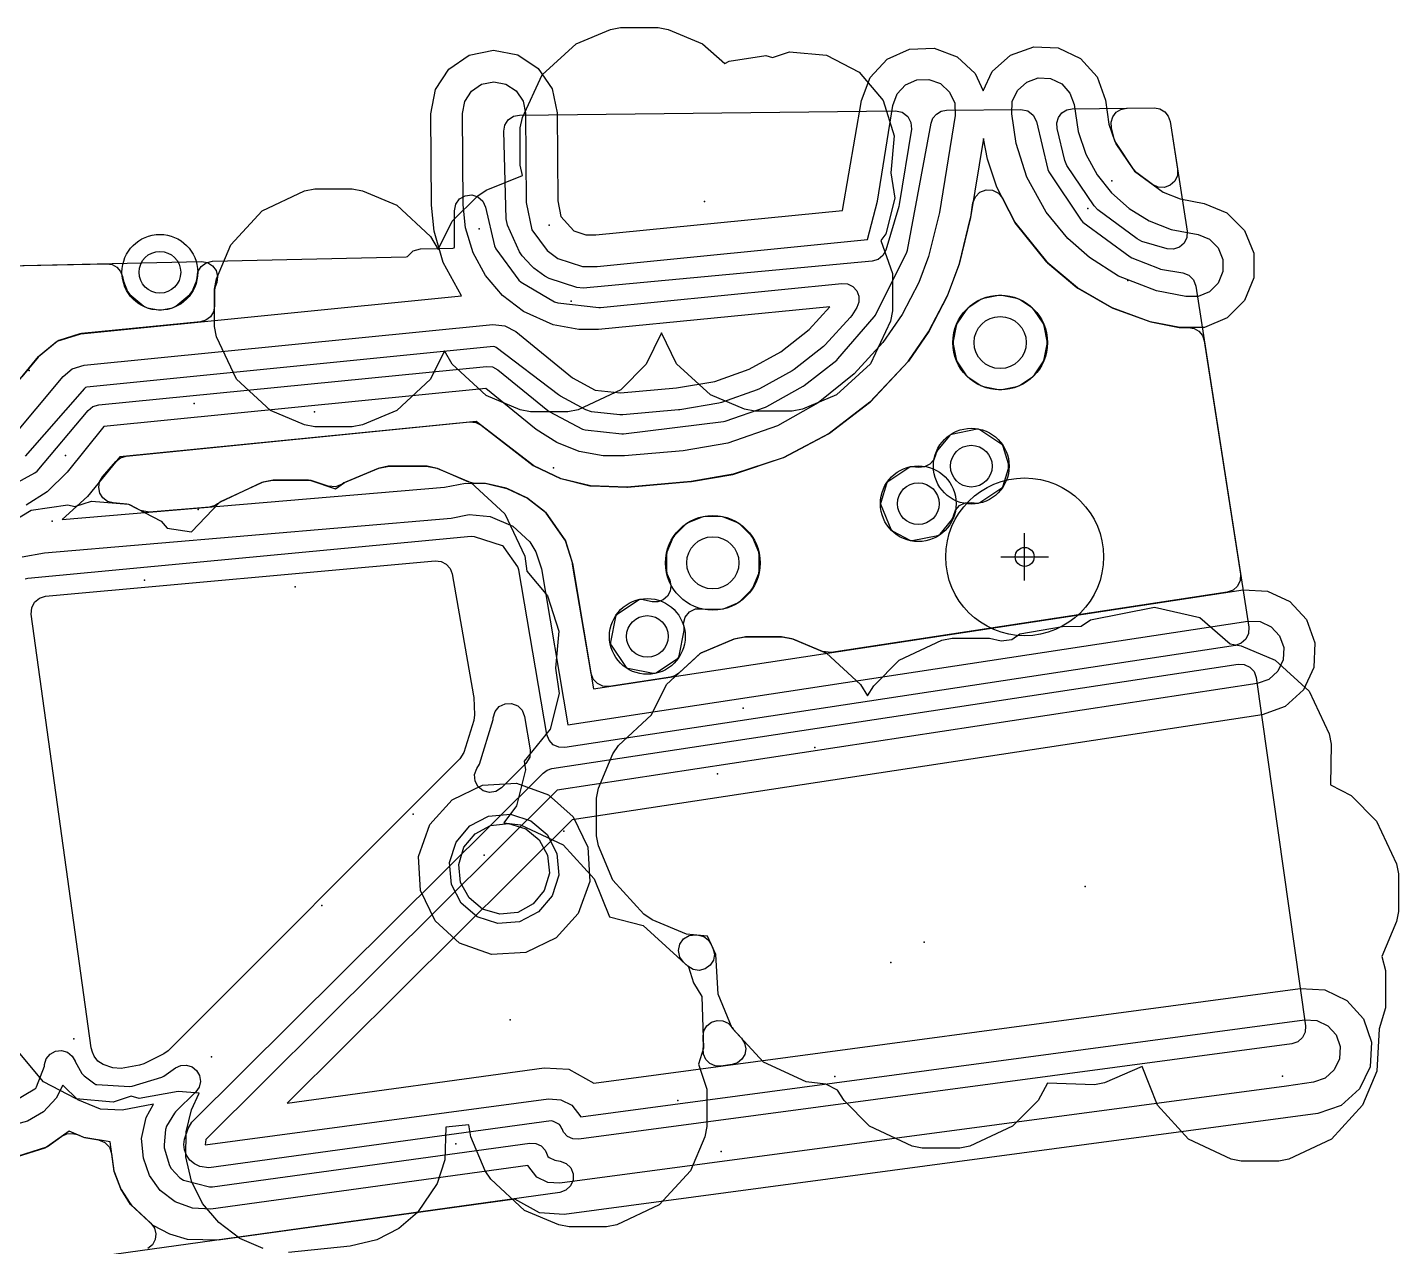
# Model space of a CAD drawing. Header units: metres. Extents: x 17722 to 17999, y 13535 to 15917.
# Drawn here: x 17870.91 to 17914.34, y 14155.43 to 14194.04 of the extents above; entities that cross this region are included whole.
import ezdxf

# ---------------------------------------------------------------- set-up
doc = ezdxf.new("R2010")
doc.units = ezdxf.units.M
for name, color, linetype in [('AI_GREENING_ALLOWED_ZONE', 4, 'Continuous'), ('AI_GREENING_EXCLUSIONS', 1, 'Continuous'), ('AI_GREENING_LAWN', 82, 'Continuous'), ('AI_GREENING_REJECTED', 6, 'Continuous'), ('AI_GREENING_SHRUBS', 92, 'Continuous'), ('AI_GREENING_TREES', 3, 'Continuous')]:
    doc.layers.add(name, color=color, linetype=linetype)

# ---------------------------------------------------------------- blocks, each defined once
blk = doc.blocks.new('AI_TREE')
for p, q in [((0, -0.3), (0, 0.3)), ((-0.3, 0), (0.3, 0))]:
    blk.add_line(p, q)
for radius in [1, 0.12]:
    blk.add_circle((0, 0), radius)
blk = doc.blocks.new('AI_SHRUB')
for radius in [1, 0.55]:
    blk.add_circle((0, 0), radius)

msp = doc.modelspace()

# ---------------------------------------------------------------- linework, layer by layer
at = {"layer": 'AI_GREENING_ALLOWED_ZONE'}
for points in [[(17906.607, 14191.492), (17906.782, 14191.462), (17906.935, 14191.373), (17907.048, 14191.236), (17907.106, 14191.068), (17907.342, 14189.549), (17907.334, 14189.354), (17907.251, 14189.176), (17907.107, 14189.045), (17906.923, 14188.978), (17906.728, 14188.987), (17906.551, 14189.07), (17906.049, 14189.44), (17905.93, 14189.565), (17905.4, 14190.359), (17905.33, 14190.517), (17905.245, 14190.862), (17905.234, 14191.041), (17905.287, 14191.212), (17905.397, 14191.354), (17905.549, 14191.448), (17905.725, 14191.482), (17906.607, 14191.492)], [(17873.625, 14178.984), (17873.449, 14179.032), (17873.303, 14179.14), (17873.205, 14179.294), (17873.168, 14179.473), (17873.198, 14179.652), (17873.29, 14179.81), (17873.712, 14180.295), (17873.86, 14180.412), (17874.04, 14180.465), (17884.924, 14181.548), (17885.112, 14181.531), (17885.28, 14181.446), (17886.929, 14180.172), (17886.977, 14180.143), (17887.799, 14179.76), (17887.844, 14179.745), (17888.725, 14179.526), (17888.776, 14179.519), (17889.892, 14179.48), (17889.923, 14179.481), (17891.922, 14179.659), (17891.942, 14179.661), (17893.251, 14179.886), (17893.288, 14179.895), (17894.83, 14180.408), (17894.868, 14180.425), (17896.283, 14181.175), (17896.317, 14181.197), (17897.582, 14182.16), (17897.613, 14182.189), (17898.803, 14183.463), (17898.826, 14183.492), (17899.45, 14184.399), (17899.466, 14184.425), (17900.037, 14185.515), (17900.049, 14185.543), (17900.423, 14186.532), (17900.432, 14186.561), (17900.784, 14188.016), (17900.788, 14188.035), (17900.861, 14188.486), (17900.936, 14188.679), (17901.083, 14188.825), (17901.276, 14188.9), (17901.483, 14188.889), (17901.668, 14188.796), (17901.799, 14188.636), (17902.19, 14187.88), (17902.217, 14187.838), (17903.188, 14186.626), (17903.222, 14186.591), (17904.15, 14185.811), (17904.186, 14185.786), (17905.247, 14185.172), (17905.287, 14185.153), (17906.46, 14184.728), (17906.497, 14184.717), (17907.39, 14184.542), (17907.439, 14184.538), (17907.69, 14184.538), (17907.864, 14184.508), (17908.016, 14184.419), (17908.128, 14184.282), (17908.186, 14184.115), (17909.333, 14176.723), (17909.325, 14176.528), (17909.242, 14176.351), (17909.098, 14176.219), (17908.914, 14176.152), (17896.367, 14174.241), (17896.099, 14174.274), (17895.166, 14174.666), (17895.119, 14174.68), (17894.845, 14174.735), (17894.796, 14174.74), (17893.658, 14174.74), (17893.609, 14174.735), (17893.335, 14174.68), (17893.288, 14174.666), (17892.267, 14174.239), (17892.195, 14174.192), (17891.544, 14173.593), (17891.421, 14173.51), (17891.28, 14173.467), (17889.332, 14173.17), (17889.139, 14173.178), (17888.964, 14173.259), (17888.832, 14173.4), (17888.764, 14173.581), (17888.18, 14177.048), (17888.172, 14177.082), (17887.96, 14177.746), (17887.928, 14177.812), (17887.346, 14178.657), (17887.293, 14178.713), (17886.772, 14179.117), (17886.725, 14179.146), (17886.123, 14179.429), (17886.074, 14179.446), (17885.476, 14179.587), (17885.425, 14179.593), (17885.083, 14179.602), (17884.897, 14179.642), (17883.899, 14180.073), (17883.849, 14180.088), (17883.577, 14180.143), (17883.528, 14180.148), (17882.39, 14180.148), (17882.341, 14180.143), (17882.067, 14180.088), (17882.02, 14180.073), (17880.984, 14179.64), (17880.937, 14179.614), (17880.88, 14179.574), (17880.665, 14179.489), (17880.436, 14179.509), (17879.896, 14179.689), (17879.818, 14179.702), (17878.695, 14179.702), (17878.646, 14179.697), (17878.377, 14179.643), (17878.321, 14179.624), (17877.043, 14179.026), (17876.932, 14178.945), (17876.927, 14178.952), (17876.854, 14178.899), (17876.681, 14178.852), (17874.766, 14178.689), (17874.494, 14178.743), (17874.155, 14178.919), (17874.062, 14178.946), (17873.625, 14178.984)], [(17891.697, 14164.433), (17891.576, 14164.6), (17891.533, 14164.803), (17891.576, 14165.005), (17891.697, 14165.173), (17891.876, 14165.277), (17892.082, 14165.3), (17892.166, 14165.292), (17892.333, 14165.245), (17892.474, 14165.145), (17892.572, 14165.002), (17892.626, 14164.885), (17892.67, 14164.696), (17892.64, 14164.504), (17892.539, 14164.339), (17892.382, 14164.224), (17892.193, 14164.178), (17892.001, 14164.207), (17891.834, 14164.307), (17891.697, 14164.433)], [(17892.313, 14162.081), (17892.341, 14162.264), (17892.434, 14162.424), (17892.578, 14162.539), (17892.755, 14162.594), (17892.94, 14162.581), (17893.107, 14162.502), (17893.234, 14162.368), (17893.268, 14162.314), (17893.533, 14162.026), (17893.629, 14161.873), (17893.665, 14161.696), (17893.635, 14161.518), (17893.544, 14161.362), (17893.403, 14161.248), (17893.231, 14161.192), (17892.879, 14161.145), (17892.697, 14161.154), (17892.53, 14161.228), (17892.401, 14161.357), (17892.327, 14161.523), (17892.317, 14161.706), (17892.324, 14161.754), (17892.313, 14162.081)]]:
    msp.add_lwpolyline(points, close=True, dxfattribs=at)
for points in [[(17870.293, 14186.487), (17876.426, 14186.628), (17876.614, 14186.596), (17876.776, 14186.495), (17876.889, 14186.342), (17876.936, 14186.156), (17876.911, 14185.967), (17876.851, 14185.793), (17876.838, 14185.713), (17876.838, 14185.216), (17876.805, 14185.036), (17876.709, 14184.88), (17876.563, 14184.77), (17876.388, 14184.718), (17872.624, 14184.344), (17872.575, 14184.334), (17871.901, 14184.123), (17871.817, 14184.078), (17871.282, 14183.635), (17871.249, 14183.602), (17870.732, 14182.977)], [(17870.601, 14158.287), (17871.476, 14158.562), (17871.546, 14158.596), (17872.005, 14158.923), (17872.159, 14158.997), (17872.329, 14159.015), (17872.495, 14158.974), (17872.665, 14158.9), (17872.723, 14158.882), (17873.167, 14158.805), (17873.361, 14158.727), (17873.506, 14158.577), (17873.577, 14158.38), (17873.652, 14157.833), (17873.666, 14157.777), (17873.858, 14157.28), (17873.88, 14157.236), (17874.161, 14156.79), (17874.202, 14156.74), (17874.822, 14156.167), (17874.934, 14156.016), (17874.982, 14155.836), (17874.96, 14155.65), (17874.872, 14155.485), (17874.729, 14155.364)]]:
    msp.add_lwpolyline(points, dxfattribs=at)
at = {"layer": 'AI_GREENING_EXCLUSIONS'}
for points in [[(17881.201, 14188.93), (17881.523, 14188.865), (17882.607, 14188.412), (17883.681, 14187.424), (17883.923, 14187.005), (17884.366, 14187.902), (17885.176, 14188.713), (17885.439, 14188.89), (17886.588, 14189.357), (17886.522, 14189.68), (17886.522, 14190.868), (17886.587, 14191.19), (17887.218, 14192.537), (17888.292, 14193.525), (17889.375, 14193.978), (17889.698, 14194.043), (17890.885, 14194.043), (17891.207, 14193.978), (17892.291, 14193.525), (17893.004, 14192.897), (17893.139, 14192.978), (17894.297, 14193.149), (17894.516, 14193.094), (17895.054, 14193.265), (17896.22, 14193.164), (17897.259, 14192.625), (17898.013, 14191.73), (17898.366, 14190.614), (17898.262, 14189.441), (17898.381, 14188.638), (17898.096, 14187.502), (17897.943, 14187.296), (17898.311, 14186.25), (17898.311, 14185.063), (17898.245, 14184.74), (17897.615, 14183.393), (17896.541, 14182.406), (17895.458, 14181.952), (17895.135, 14181.887), (17893.948, 14181.887), (17893.625, 14181.952), (17892.542, 14182.406), (17891.468, 14183.393), (17890.994, 14184.367), (17890.512, 14183.377), (17889.702, 14182.566), (17888.355, 14181.936), (17888.032, 14181.871), (17886.845, 14181.871), (17886.523, 14181.936), (17885.439, 14182.389), (17884.366, 14183.377), (17884.123, 14183.795), (17883.681, 14182.898), (17882.607, 14181.91), (17881.523, 14181.457), (17881.201, 14181.392), (17880.014, 14181.392), (17879.691, 14181.457), (17878.608, 14181.91), (17877.534, 14182.898), (17876.903, 14184.245), (17876.838, 14184.567), (17876.838, 14185.755), (17876.903, 14186.077), (17877.357, 14187.16), (17878.344, 14188.234), (17879.691, 14188.865), (17880.014, 14188.93), (17881.201, 14188.93)], [(17902.226, 14190.362), (17902.087, 14191.307), (17902.106, 14191.696), (17902.273, 14192.049), (17902.563, 14192.311), (17902.93, 14192.442), (17903.32, 14192.422), (17903.672, 14192.255), (17903.934, 14191.966), (17904.065, 14191.598), (17904.191, 14190.743), (17904.432, 14190.029), (17904.79, 14189.377), (17905.252, 14188.8), (17905.807, 14188.31), (17906.441, 14187.922), (17907.143, 14187.648), (17907.991, 14187.482), (17908.352, 14187.333), (17908.629, 14187.058), (17908.779, 14186.698), (17908.78, 14186.308), (17908.632, 14185.947), (17908.357, 14185.67), (17907.997, 14185.52), (17907.607, 14185.519), (17906.67, 14185.703), (17905.473, 14186.17), (17904.549, 14186.753), (17903.864, 14187.357), (17903.174, 14188.194), (17902.565, 14189.305), (17902.226, 14190.362)], [(17888.933, 14168.439), (17888.933, 14169.627), (17888.998, 14169.949), (17889.452, 14171.032), (17889.629, 14171.296), (17890.683, 14172.27), (17891.154, 14173.234), (17892.227, 14174.222), (17893.311, 14174.675), (17893.633, 14174.74), (17894.82, 14174.74), (17895.143, 14174.675), (17896.226, 14174.222), (17897.3, 14173.234), (17897.517, 14172.877), (17897.717, 14173.194), (17898.528, 14174.005), (17899.874, 14174.635), (17900.197, 14174.701), (17901.384, 14174.701), (17901.752, 14174.617), (17902.087, 14174.66), (17902.348, 14174.833), (17903.701, 14175.073), (17904.284, 14175.075), (17904.584, 14175.277), (17906.609, 14175.684), (17908.045, 14175.351), (17909.007, 14174.522), (17909.353, 14174.457), (17910.436, 14174.004), (17911.51, 14173.016), (17912.141, 14171.669), (17912.206, 14171.347), (17912.184, 14170.051), (17912.836, 14169.711), (17913.646, 14168.9), (17914.277, 14167.554), (17914.342, 14167.231), (17914.342, 14166.044), (17914.277, 14165.721), (17913.812, 14164.621), (17913.928, 14164.175), (17913.928, 14162.988), (17913.723, 14162.329), (17913.658, 14160.987), (17913.204, 14159.904), (17912.217, 14158.83), (17910.87, 14158.199), (17910.547, 14158.134), (17909.36, 14158.134), (17909.038, 14158.199), (17907.691, 14158.83), (17906.703, 14159.904), (17906.219, 14161.138), (17905.03, 14160.613), (17904.708, 14160.548), (17903.222, 14160.608), (17902.923, 14160.053), (17902.112, 14159.242), (17900.766, 14158.612), (17900.443, 14158.547), (17899.256, 14158.547), (17898.933, 14158.612), (17897.587, 14159.242), (17896.776, 14160.053), (17896.569, 14160.386), (17896.203, 14160.577), (17895.573, 14160.642), (17894.226, 14161.272), (17893.238, 14162.346), (17892.785, 14163.429), (17892.72, 14164.678), (17892.452, 14165.264), (17891.786, 14165.329), (17890.703, 14165.782), (17890.439, 14165.96), (17889.452, 14167.033), (17888.998, 14168.117), (17888.933, 14168.439)], [(17886.406, 14170.102), (17887.42, 14169.741), (17888.199, 14169.04), (17888.662, 14168.079), (17888.721, 14166.996), (17888.36, 14165.981), (17887.659, 14165.203), (17886.698, 14164.74), (17885.615, 14164.681), (17884.6, 14165.042), (17883.822, 14165.743), (17883.359, 14166.704), (17883.3, 14167.787), (17883.661, 14168.801), (17884.362, 14169.58), (17885.323, 14170.043), (17886.406, 14170.102)], [(17886.861, 14168.912), (17887.37, 14168.481), (17887.682, 14167.881), (17887.741, 14167.194), (17887.531, 14166.54), (17887.1, 14166.032), (17886.5, 14165.72), (17885.812, 14165.661), (17885.159, 14165.871), (17884.651, 14166.302), (17884.339, 14166.902), (17884.28, 14167.589), (17884.49, 14168.242), (17884.921, 14168.751), (17885.52, 14169.063), (17886.208, 14169.122), (17886.861, 14168.912)], [(17886.694, 14168.663), (17887.121, 14168.313), (17887.388, 14167.822), (17887.446, 14167.253), (17887.282, 14166.708), (17886.932, 14166.281), (17886.441, 14166.014), (17885.872, 14165.955), (17885.327, 14166.12), (17884.9, 14166.47), (17884.633, 14166.961), (17884.574, 14167.53), (17884.739, 14168.075), (17885.089, 14168.502), (17885.58, 14168.769), (17886.149, 14168.828), (17886.694, 14168.663)]]:
    msp.add_lwpolyline(points, close=True, dxfattribs=at)
for points in [[(17869.684, 14181.709), (17871.264, 14183.62), (17871.854, 14184.109), (17872.599, 14184.342), (17884.661, 14185.541), (17884.077, 14186.595), (17883.793, 14187.588), (17883.71, 14188.417), (17883.688, 14191.306), (17883.834, 14192.073), (17884.263, 14192.725), (17884.908, 14193.163), (17885.672, 14193.322), (17886.439, 14193.175), (17887.091, 14192.747), (17887.53, 14192.101), (17887.688, 14191.337), (17887.71, 14188.553), (17887.808, 14188.05), (17888.217, 14187.599), (17888.601, 14187.473), (17888.913, 14187.472), (17896.729, 14188.249), (17897.334, 14191.73), (17897.607, 14192.461), (17898.138, 14193.033), (17898.848, 14193.357), (17899.628, 14193.385), (17900.359, 14193.112), (17900.93, 14192.581), (17901.18, 14192.034), (17901.471, 14192.646), (17902.049, 14193.169), (17902.784, 14193.431), (17903.564, 14193.392), (17904.269, 14193.058), (17904.792, 14192.479), (17905.054, 14191.744), (17905.167, 14190.977), (17905.351, 14190.432), (17905.979, 14189.492), (17906.888, 14188.822), (17907.423, 14188.612), (17908.184, 14188.463), (17908.906, 14188.166), (17909.459, 14187.616), (17909.76, 14186.896), (17909.762, 14186.116), (17909.465, 14185.394), (17908.915, 14184.841), (17908.195, 14184.54), (17907.415, 14184.538), (17906.478, 14184.721), (17905.266, 14185.161), (17904.167, 14185.797), (17903.203, 14186.607), (17902.201, 14187.858), (17901.618, 14188.986), (17901.32, 14189.868), (17901.191, 14190.524), (17900.787, 14188.025), (17900.428, 14186.546), (17900.044, 14185.529), (17899.459, 14184.412), (17898.815, 14183.477), (17897.598, 14182.173), (17896.301, 14181.184), (17894.85, 14180.415), (17893.27, 14179.889), (17891.932, 14179.66), (17889.907, 14179.479), (17888.75, 14179.52), (17887.821, 14179.75), (17886.951, 14180.155), (17885.122, 14181.567), (17873.842, 14180.446), (17872.811, 14179.183), (17872.012, 14178.455), (17884.126, 14179.485), (17884.79, 14179.609), (17885.451, 14179.593), (17886.099, 14179.44), (17886.75, 14179.134), (17887.324, 14178.689), (17887.949, 14177.782), (17888.177, 14177.065), (17888.845, 14173.096), (17909.415, 14176.228), (17910.195, 14176.193), (17910.902, 14175.862), (17911.428, 14175.286), (17911.694, 14174.552), (17911.658, 14173.773), (17911.328, 14173.066), (17910.751, 14172.54), (17910.018, 14172.274), (17888.169, 14168.947), (17879.139, 14159.969), (17887.278, 14161.094), (17888.057, 14161.048), (17888.85, 14160.605), (17911.225, 14163.604), (17912.004, 14163.56), (17912.707, 14163.222), (17913.227, 14162.64), (17913.485, 14161.904), (17913.442, 14161.125), (17913.104, 14160.422), (17912.522, 14159.901), (17911.786, 14159.643), (17887.912, 14156.444), (17887.133, 14156.493), (17886.352, 14156.928), (17876.956, 14155.629), (17875.979, 14155.658), (17875.418, 14155.824), (17874.897, 14156.098), (17874.178, 14156.762), (17873.867, 14157.257), (17873.656, 14157.804), (17873.528, 14158.743), (17872.693, 14158.887), (17872.236, 14159.088), (17871.514, 14158.574), (17870.581, 14158.281)], [(17870.327, 14180.937), (17872.038, 14182.987), (17872.333, 14183.231), (17872.705, 14183.347), (17885.649, 14184.635), (17886.037, 14184.597), (17886.382, 14184.414), (17888.176, 14182.944), (17888.89, 14182.555), (17889.7, 14182.472), (17891.466, 14182.624), (17892.68, 14182.832), (17893.776, 14183.217), (17894.78, 14183.772), (17895.677, 14184.478), (17896.331, 14185.194), (17889.002, 14184.471), (17888.376, 14184.474), (17887.565, 14184.628), (17886.624, 14185.048), (17885.963, 14185.555), (17885.422, 14186.186), (17885.026, 14186.909), (17884.787, 14187.7), (17884.71, 14188.425), (17884.688, 14191.314), (17884.761, 14191.697), (17884.975, 14192.023), (17885.298, 14192.242), (17885.68, 14192.322), (17886.063, 14192.248), (17886.39, 14192.034), (17886.609, 14191.711), (17886.688, 14191.329), (17886.71, 14188.493), (17886.892, 14187.637), (17887.377, 14186.973), (17887.714, 14186.728), (17888.491, 14186.474), (17888.96, 14186.471), (17897.525, 14187.323), (17897.832, 14188.545), (17898.321, 14191.57), (17898.457, 14191.936), (17898.723, 14192.222), (17899.078, 14192.384), (17899.468, 14192.398), (17899.834, 14192.262), (17900.119, 14191.996), (17900.282, 14191.641), (17900.296, 14191.251), (17899.8, 14188.185), (17899.457, 14186.786), (17899.141, 14185.959), (17898.617, 14184.952), (17898.01, 14184.069), (17897.098, 14183.069), (17895.954, 14182.15), (17894.669, 14181.426), (17893.101, 14180.875), (17891.679, 14180.635), (17889.822, 14180.476), (17889.145, 14180.479), (17888.39, 14180.616), (17887.677, 14180.895), (17887.025, 14181.308), (17885.435, 14182.603), (17873.327, 14181.399), (17872.165, 14179.959), (17871.531, 14179.336), (17870.872, 14178.913)], [(17870.026, 14178.155), (17871.031, 14178.756), (17872.189, 14178.927), (17872.407, 14178.872), (17872.945, 14179.042), (17874.111, 14178.942), (17875.15, 14178.403), (17875.332, 14178.187), (17876.107, 14178.071), (17877.001, 14179.006), (17878.348, 14179.637), (17878.67, 14179.702), (17879.858, 14179.702), (17880.674, 14179.43), (17880.959, 14179.63), (17882.043, 14180.083), (17882.365, 14180.148), (17883.552, 14180.148), (17883.875, 14180.083), (17884.958, 14179.63), (17886.032, 14178.642), (17886.663, 14177.295), (17886.728, 14176.821), (17887.385, 14176.04), (17887.738, 14174.924), (17887.634, 14173.751), (17887.753, 14172.948), (17887.468, 14171.813), (17886.649, 14170.8), (17886.689, 14170.527), (17886.404, 14169.392), (17886, 14168.848), (17886.532, 14168.783), (17887.879, 14168.152), (17888.867, 14167.079), (17889.344, 14165.875), (17890.412, 14165.601), (17891.849, 14164.294), (17892.008, 14163.782), (17892.271, 14163.354), (17892.325, 14161.713), (17892.17, 14161.204), (17892.429, 14160.419), (17892.429, 14159.231), (17892.364, 14158.909), (17891.911, 14157.826), (17890.923, 14156.752), (17889.576, 14156.121), (17889.254, 14156.056), (17888.066, 14156.056), (17887.744, 14156.121), (17886.66, 14156.574), (17885.587, 14157.562), (17885.409, 14157.826), (17884.956, 14158.909), (17884.891, 14159.283), (17884.163, 14159.213), (17884.136, 14158.173), (17883.889, 14157.428), (17883.266, 14156.505), (17882.676, 14155.999), (17881.978, 14155.646), (17881.136, 14155.447), (17879.182, 14155.237)], [(17870.748, 14177.275), (17871.454, 14177.404), (17884.331, 14178.499), (17884.907, 14178.616), (17885.565, 14178.557), (17886.291, 14178.246), (17886.82, 14177.752), (17887.012, 14177.434), (17887.191, 14176.899), (17888.023, 14171.959), (17909.566, 14175.24), (17909.956, 14175.222), (17910.309, 14175.057), (17910.572, 14174.769), (17910.705, 14174.402), (17910.688, 14174.012), (17910.522, 14173.659), (17910.234, 14173.395), (17909.867, 14173.263), (17887.695, 14169.886), (17876.562, 14158.817), (17876.538, 14158.649), (17887.415, 14160.104), (17887.804, 14160.081), (17888.155, 14159.91), (17888.441, 14159.541), (17911.365, 14162.614), (17911.755, 14162.592), (17912.106, 14162.423), (17912.366, 14162.132), (17912.495, 14161.764), (17912.474, 14161.374), (17912.305, 14161.022), (17912.014, 14160.762), (17911.645, 14160.633), (17910.788, 14160.512), (17887.779, 14157.435), (17887.394, 14157.458), (17887.043, 14157.629), (17886.758, 14157.994), (17876.721, 14156.611), (17876.136, 14156.645), (17875.587, 14156.848), (17875.118, 14157.203), (17874.774, 14157.676), (17874.582, 14158.23), (17874.526, 14158.85), (17874.669, 14159.522), (17874.901, 14159.941), (17873.911, 14159.751), (17873.227, 14159.777), (17872.511, 14160.082), (17872.035, 14160.542), (17871.82, 14160.127), (17871.421, 14159.695), (17870.917, 14159.4), (17870.444, 14159.271)], [(17878.381, 14155.371), (17877.64, 14155.689), (17876.971, 14156.194), (17876.458, 14156.796), (17876.105, 14157.497), (17875.927, 14158.269), (17875.938, 14159.065), (17876.112, 14159.762), (17876.35, 14160.283), (17875.682, 14160.341), (17874.447, 14160.124), (17874.192, 14160.188), (17873.625, 14160.008), (17872.459, 14160.109), (17871.42, 14160.648), (17870.666, 14161.543)]]:
    msp.add_lwpolyline(points, dxfattribs=at)
at = {"layer": 'AI_GREENING_LAWN'}
for points in [[(17870.045, 14179.335), (17871.142, 14179.931), (17871.214, 14179.989), (17872.835, 14181.912), (17872.985, 14182.032), (17873.168, 14182.087), (17885.449, 14183.308), (17885.643, 14183.289), (17885.815, 14183.198), (17887.394, 14181.906), (17887.436, 14181.879), (17888.49, 14181.324), (17888.58, 14181.297), (17889.734, 14181.176), (17889.79, 14181.176), (17892.956, 14181.561), (17893.008, 14181.574), (17894.289, 14182.021), (17894.327, 14182.038), (17895.483, 14182.676), (17895.517, 14182.698), (17896.545, 14183.509), (17896.58, 14183.542), (17897.735, 14184.882), (17897.769, 14184.934), (17898.762, 14186.923), (17898.784, 14186.989), (17899.533, 14191.01), (17899.593, 14191.17), (17899.703, 14191.301), (17899.851, 14191.387), (17900.019, 14191.419), (17902.377, 14191.445), (17902.594, 14191.397), (17902.77, 14191.26), (17902.869, 14191.06), (17903.228, 14189.548), (17903.263, 14189.468), (17904.285, 14187.936), (17904.344, 14187.874), (17905.835, 14186.774), (17905.892, 14186.743), (17906.755, 14186.405), (17906.803, 14186.391), (17907.508, 14186.268), (17907.699, 14186.192), (17907.843, 14186.045), (17907.916, 14185.853), (17909.594, 14175.043), (17909.585, 14174.848), (17909.503, 14174.671), (17909.359, 14174.539), (17909.175, 14174.472), (17887.933, 14171.237), (17887.74, 14171.245), (17887.565, 14171.326), (17887.433, 14171.467), (17887.365, 14171.648), (17886.479, 14176.862), (17886.439, 14176.961), (17886.016, 14177.576), (17885.989, 14177.605), (17885.954, 14177.623), (17885.068, 14177.907), (17884.969, 14177.918), (17870.928, 14176.592), (17870.835, 14176.564)], [(17870.293, 14186.487), (17873.42, 14186.559), (17873.593, 14186.532), (17873.747, 14186.447), (17873.862, 14186.314), (17873.923, 14186.15), (17873.95, 14186.005), (17874.085, 14185.678), (17874.156, 14185.582), (17874.6, 14185.218), (17874.708, 14185.167), (17875.058, 14185.097), (17875.155, 14185.097), (17875.505, 14185.167), (17875.613, 14185.218), (17876.057, 14185.582), (17876.128, 14185.678), (17876.262, 14186.002), (17876.282, 14186.117), (17876.309, 14186.306), (17876.413, 14186.476), (17876.574, 14186.592), (17876.768, 14186.636), (17882.902, 14186.777), (17882.945, 14186.786), (17882.955, 14186.801), (17883.13, 14186.964), (17883.362, 14187.026), (17884.387, 14187.049), (17884.428, 14187.058), (17884.436, 14187.099), (17884.436, 14188.239), (17884.479, 14188.441), (17884.6, 14188.609), (17884.779, 14188.713), (17884.984, 14188.736), (17885.181, 14188.674), (17885.337, 14188.538), (17885.424, 14188.35), (17885.704, 14187.123), (17885.746, 14187.032), (17886.474, 14186.043), (17886.549, 14185.976), (17887.61, 14185.357), (17887.706, 14185.325), (17889.01, 14185.176), (17889.063, 14185.175), (17896.705, 14185.935), (17896.89, 14185.919), (17897.056, 14185.837), (17897.181, 14185.7), (17897.247, 14185.527), (17897.246, 14185.341), (17897.177, 14185.169), (17897.019, 14184.921), (17896.966, 14184.852), (17896.183, 14183.994), (17896.123, 14183.939), (17895.201, 14183.212), (17895.133, 14183.167), (17894.099, 14182.596), (17894.024, 14182.562), (17892.896, 14182.166), (17892.815, 14182.145), (17891.576, 14181.932), (17891.535, 14181.927), (17889.773, 14181.776), (17889.678, 14181.777), (17888.78, 14181.873), (17888.596, 14181.93), (17887.794, 14182.362), (17887.728, 14182.405), (17885.756, 14183.91), (17885.716, 14183.93), (17885.671, 14183.934), (17872.797, 14182.651), (17872.755, 14182.639), (17872.719, 14182.611), (17870.836, 14180.463)], [(17870.419, 14159.995), (17871.15, 14160.423), (17871.182, 14160.45), (17871.202, 14160.485), (17871.447, 14161.146), (17871.451, 14161.192), (17871.509, 14161.375), (17871.631, 14161.523), (17871.8, 14161.615), (17871.99, 14161.636), (17872.175, 14161.583), (17872.326, 14161.465), (17872.422, 14161.298), (17872.424, 14161.292), (17872.639, 14160.913), (17872.705, 14160.838), (17873.041, 14160.584), (17873.072, 14160.567), (17873.107, 14160.559), (17874.145, 14160.498), (17874.233, 14160.509), (17875.164, 14160.796), (17875.236, 14160.831), (17875.598, 14161.091), (17875.766, 14161.169), (17875.951, 14161.18), (17876.127, 14161.124), (17876.271, 14161.007), (17876.362, 14160.846), (17876.388, 14160.662), (17876.346, 14160.482), (17876.241, 14160.329), (17875.606, 14159.697), (17875.569, 14159.65), (17875.319, 14159.24), (17875.284, 14159.135), (17875.237, 14158.651), (17875.246, 14158.558), (17875.408, 14157.999), (17875.462, 14157.901), (17875.735, 14157.602), (17875.857, 14157.53), (17876.677, 14157.324), (17876.771, 14157.319), (17886.822, 14158.709), (17887.011, 14158.699), (17887.183, 14158.619), (17887.313, 14158.481), (17887.351, 14158.385), (17887.354, 14158.386), (17887.399, 14158.283), (17887.441, 14158.249), (17887.62, 14158.161), (17887.788, 14158.134), (17887.977, 14158.062), (17888.122, 14157.922), (17888.199, 14157.736), (17888.197, 14157.534), (17888.115, 14157.35), (17887.967, 14157.213), (17887.777, 14157.145), (17857.986, 14153.006)]]:
    msp.add_lwpolyline(points, dxfattribs=at)
for points in [[(17897.855, 14186.692), (17897.666, 14186.636), (17888.518, 14185.784), (17888.316, 14185.806), (17887.437, 14186.094), (17887.299, 14186.165), (17886.949, 14186.418), (17886.872, 14186.488), (17886.582, 14186.809), (17886.498, 14186.938), (17886.116, 14187.784), (17886.072, 14187.977), (17886.001, 14190.756), (17886.035, 14190.95), (17886.141, 14191.116), (17886.303, 14191.228), (17886.496, 14191.269), (17898.41, 14191.401), (17898.621, 14191.356), (17898.794, 14191.227), (17898.897, 14191.037), (17898.909, 14190.821), (17898.523, 14188.436), (17898.509, 14188.374), (17898.099, 14186.991), (17898.007, 14186.817), (17897.855, 14186.692)], [(17907.21, 14187.017), (17907.011, 14187.034), (17906.213, 14187.268), (17906.057, 14187.346), (17904.814, 14188.263), (17904.695, 14188.388), (17903.838, 14189.672), (17903.768, 14189.833), (17903.525, 14190.846), (17903.515, 14191.024), (17903.568, 14191.195), (17903.678, 14191.336), (17903.83, 14191.429), (17904.005, 14191.463), (17906.607, 14191.492), (17906.782, 14191.462), (17906.935, 14191.373), (17907.048, 14191.236), (17907.106, 14191.068), (17907.646, 14187.591), (17907.637, 14187.391), (17907.55, 14187.211), (17907.4, 14187.08), (17907.21, 14187.017)], [(17902.337, 14182.704), (17902.742, 14182.975), (17902.81, 14183.043), (17903.08, 14183.448), (17903.117, 14183.537), (17903.212, 14184.014), (17903.212, 14184.111), (17903.117, 14184.588), (17903.08, 14184.678), (17902.81, 14185.082), (17902.742, 14185.151), (17902.337, 14185.421), (17902.248, 14185.458), (17901.77, 14185.553), (17901.674, 14185.553), (17901.196, 14185.458), (17901.107, 14185.421), (17900.702, 14185.151), (17900.634, 14185.082), (17900.363, 14184.678), (17900.326, 14184.588), (17900.231, 14184.111), (17900.231, 14184.014), (17900.326, 14183.537), (17900.363, 14183.448), (17900.634, 14183.043), (17900.702, 14182.975), (17901.107, 14182.704), (17901.196, 14182.667), (17901.674, 14182.572), (17901.77, 14182.572), (17902.248, 14182.667), (17902.337, 14182.704)], [(17899.753, 14177.952), (17899.792, 14177.967), (17899.823, 14177.994), (17900.194, 14178.446), (17900.247, 14178.566), (17900.249, 14178.574), (17900.312, 14178.755), (17900.439, 14178.898), (17900.61, 14178.983), (17900.801, 14178.998), (17900.998, 14178.975), (17901.04, 14178.977), (17901.079, 14178.994), (17901.77, 14179.456), (17901.8, 14179.484), (17901.818, 14179.521), (17901.986, 14180.076), (17901.986, 14180.218), (17901.818, 14180.772), (17901.8, 14180.809), (17901.77, 14180.837), (17901.083, 14181.296), (17901.04, 14181.314), (17900.994, 14181.314), (17900.183, 14181.153), (17900.145, 14181.138), (17900.114, 14181.111), (17899.742, 14180.658), (17899.689, 14180.539), (17899.688, 14180.531), (17899.624, 14180.35), (17899.498, 14180.207), (17899.327, 14180.122), (17899.136, 14180.107), (17898.939, 14180.13), (17898.897, 14180.128), (17898.858, 14180.111), (17898.167, 14179.649), (17898.137, 14179.62), (17898.119, 14179.584), (17897.941, 14178.999), (17897.936, 14178.959), (17897.945, 14178.918), (17898.264, 14178.149), (17898.286, 14178.115), (17898.318, 14178.089), (17898.857, 14177.802), (17898.896, 14177.789), (17898.937, 14177.79), (17899.753, 14177.952)], [(17891.503, 14174.06), (17891.536, 14174.092), (17891.553, 14174.135), (17891.713, 14174.939), (17891.713, 14175.033), (17891.69, 14175.161), (17891.745, 14175.368), (17891.881, 14175.534), (17892.073, 14175.627), (17892.288, 14175.632), (17892.378, 14175.614), (17892.865, 14175.614), (17892.959, 14175.633), (17893.409, 14175.819), (17893.489, 14175.872), (17893.834, 14176.217), (17893.887, 14176.297), (17894.074, 14176.747), (17894.092, 14176.841), (17894.092, 14177.328), (17894.074, 14177.423), (17893.887, 14177.873), (17893.834, 14177.953), (17893.489, 14178.297), (17893.409, 14178.351), (17892.959, 14178.537), (17892.865, 14178.556), (17892.378, 14178.556), (17892.283, 14178.537), (17891.833, 14178.351), (17891.753, 14178.297), (17891.409, 14177.953), (17891.355, 14177.873), (17891.169, 14177.423), (17891.15, 14177.328), (17891.15, 14176.841), (17891.169, 14176.747), (17891.256, 14176.536), (17891.294, 14176.361), (17891.268, 14176.184), (17891.181, 14176.027), (17891.044, 14175.911), (17890.876, 14175.851), (17890.697, 14175.854), (17890.36, 14175.921), (17890.314, 14175.921), (17890.271, 14175.903), (17889.589, 14175.448), (17889.556, 14175.415), (17889.539, 14175.372), (17889.379, 14174.568), (17889.379, 14174.521), (17889.396, 14174.479), (17889.852, 14173.797), (17889.885, 14173.764), (17889.928, 14173.746), (17890.732, 14173.586), (17890.778, 14173.586), (17890.821, 14173.604), (17891.503, 14174.06)], [(17873.143, 14161.3), (17873.027, 14161.461), (17872.971, 14161.585), (17872.932, 14161.722), (17871.032, 14175.46), (17871.045, 14175.66), (17871.136, 14175.839), (17871.29, 14175.968), (17871.482, 14176.026), (17883.829, 14177.149), (17884.013, 14177.131), (17884.178, 14177.048), (17884.302, 14176.91), (17884.367, 14176.737), (17885.04, 14172.878), (17885.047, 14172.817), (17885.075, 14172.27), (17885.053, 14172.092), (17884.731, 14171.08), (17884.608, 14170.878), (17875.366, 14161.627), (17875.234, 14161.533), (17874.596, 14161.217), (17874.465, 14161.173), (17873.88, 14161.065), (17873.62, 14161.086), (17873.313, 14161.197), (17873.143, 14161.3)], [(17876.204, 14158.049), (17876.052, 14158.163), (17875.953, 14158.327), (17875.89, 14158.498), (17875.86, 14158.663), (17875.886, 14158.829), (17876.002, 14159.173), (17876.123, 14159.368), (17887.248, 14170.428), (17887.376, 14170.52), (17887.525, 14170.568), (17909.259, 14173.878), (17909.455, 14173.869), (17909.633, 14173.785), (17909.764, 14173.639), (17909.829, 14173.454), (17911.392, 14162.419), (17911.381, 14162.224), (17911.296, 14162.047), (17911.149, 14161.917), (17910.964, 14161.854), (17888.375, 14158.826), (17888.186, 14158.837), (17888.015, 14158.917), (17887.886, 14159.055), (17887.845, 14159.16), (17887.843, 14159.159), (17887.8, 14159.257), (17887.762, 14159.291), (17887.575, 14159.394), (17887.539, 14159.406), (17887.501, 14159.407), (17876.653, 14157.924), (17876.367, 14157.97), (17876.204, 14158.049)], [(17885.226, 14170.708), (17885.664, 14172.119), (17885.668, 14172.176), (17885.725, 14172.373), (17885.857, 14172.532), (17886.041, 14172.623), (17886.247, 14172.633), (17886.439, 14172.559), (17886.585, 14172.414), (17886.66, 14172.222), (17886.838, 14171.165), (17886.821, 14170.929), (17886.698, 14170.727), (17885.924, 14169.958), (17885.752, 14169.846), (17885.549, 14169.813), (17885.35, 14169.864), (17885.189, 14169.991), (17885.092, 14170.171), (17885.076, 14170.376), (17885.143, 14170.57), (17885.226, 14170.708)]]:
    msp.add_lwpolyline(points, close=True, dxfattribs=at)
at = {"layer": 'AI_GREENING_REJECTED'}
for p in [(17905.26, 14189.18), (17892.36, 14188.53), (17904.5, 14188.31), (17887.44, 14187.78), (17885.22, 14187.66), (17905.77, 14186.03), (17888.13, 14185.37), (17870.97, 14183.18), (17876.19, 14182.13), (17880, 14181.87), (17872.12, 14180.49), (17887.57, 14180.09), (17876.32, 14178.77), (17871.69, 14178.41), (17874.62, 14176.54), (17879.39, 14176.33), (17893.58, 14172.48), (17895.85, 14171.24), (17892.77, 14170.4), (17883.13, 14169.13), (17887.9, 14168.59), (17885.38, 14167.83), (17904.41, 14166.83), (17880.24, 14166.23), (17899.31, 14165.07), (17898.26, 14164.43), (17886.2, 14162.61), (17872.38, 14162.01), (17876.74, 14161.44), (17896.49, 14160.82), (17910.66, 14160.83), (17891.51, 14160.06), (17884.48, 14158.68), (17892.89, 14158.44)]:
    msp.add_point(p, dxfattribs=at)

# ---------------------------------------------------------------- block references
at = {"layer": 'AI_GREENING_SHRUBS'}
for p, xscale, yscale in [((17875.106, 14186.288), 1.2, 1.2), ((17901.722, 14184.063), 1.5, 1.5), ((17900.808, 14180.147), 1.2, 1.2), ((17899.129, 14178.958), 1.2, 1.2), ((17892.621, 14177.085), 1.5, 1.5), ((17890.546, 14174.754), 1.2, 1.2)]:
    msp.add_blockref('AI_SHRUB', p, dxfattribs=dict(at, xscale=xscale, yscale=yscale))
at = {"layer": 'AI_GREENING_TREES', "xscale": 2.5, "yscale": 2.5}
msp.add_blockref('AI_TREE', (17902.498, 14177.274), dxfattribs=at)

doc.saveas('drawing.dxf')
